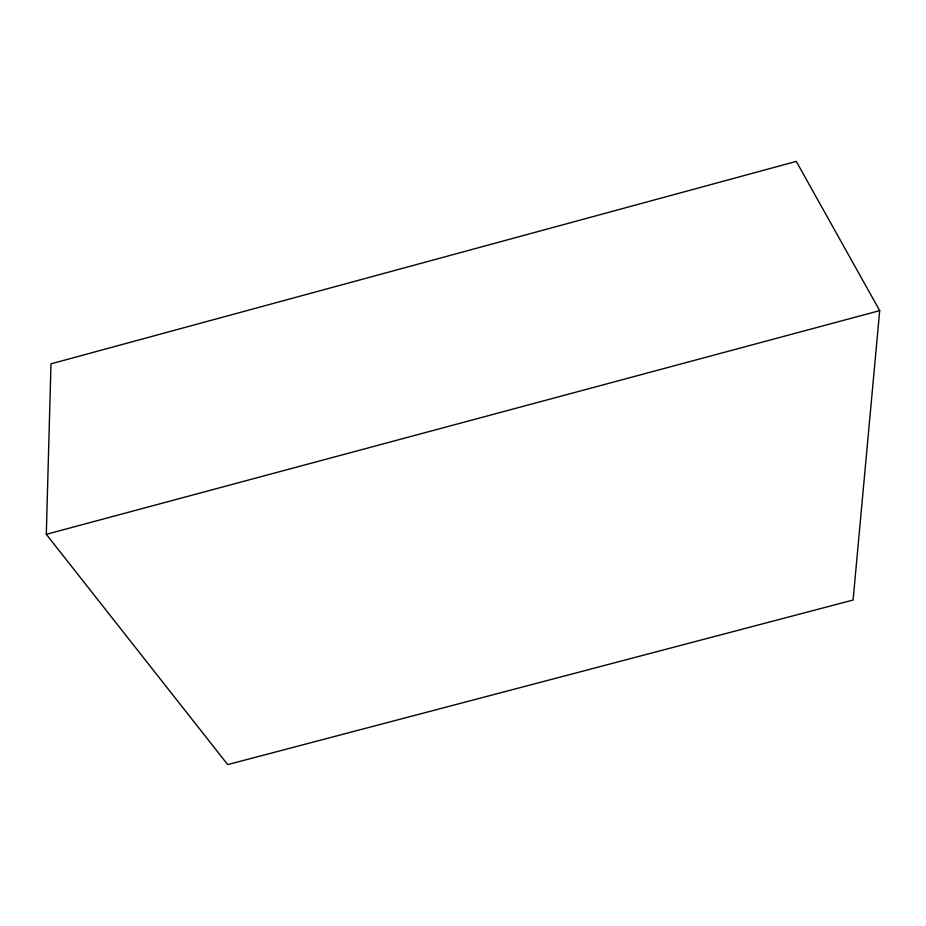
<?xml version="1.0" encoding="UTF-8"?>
<svg xmlns="http://www.w3.org/2000/svg" width="926" height="926" viewBox="0 0 926 926"><rect width="100%" height="100%" fill="white"/><g stroke="black" fill="none" stroke-linecap="round" stroke-linejoin="round"><path stroke-width="1.39" d="M46.3 534.314L50.976 363.837L796.267 161.402L879.7 310.627L853.089 600.036L227.692 764.598L46.3 534.314L879.7 310.627"/></g></svg>
